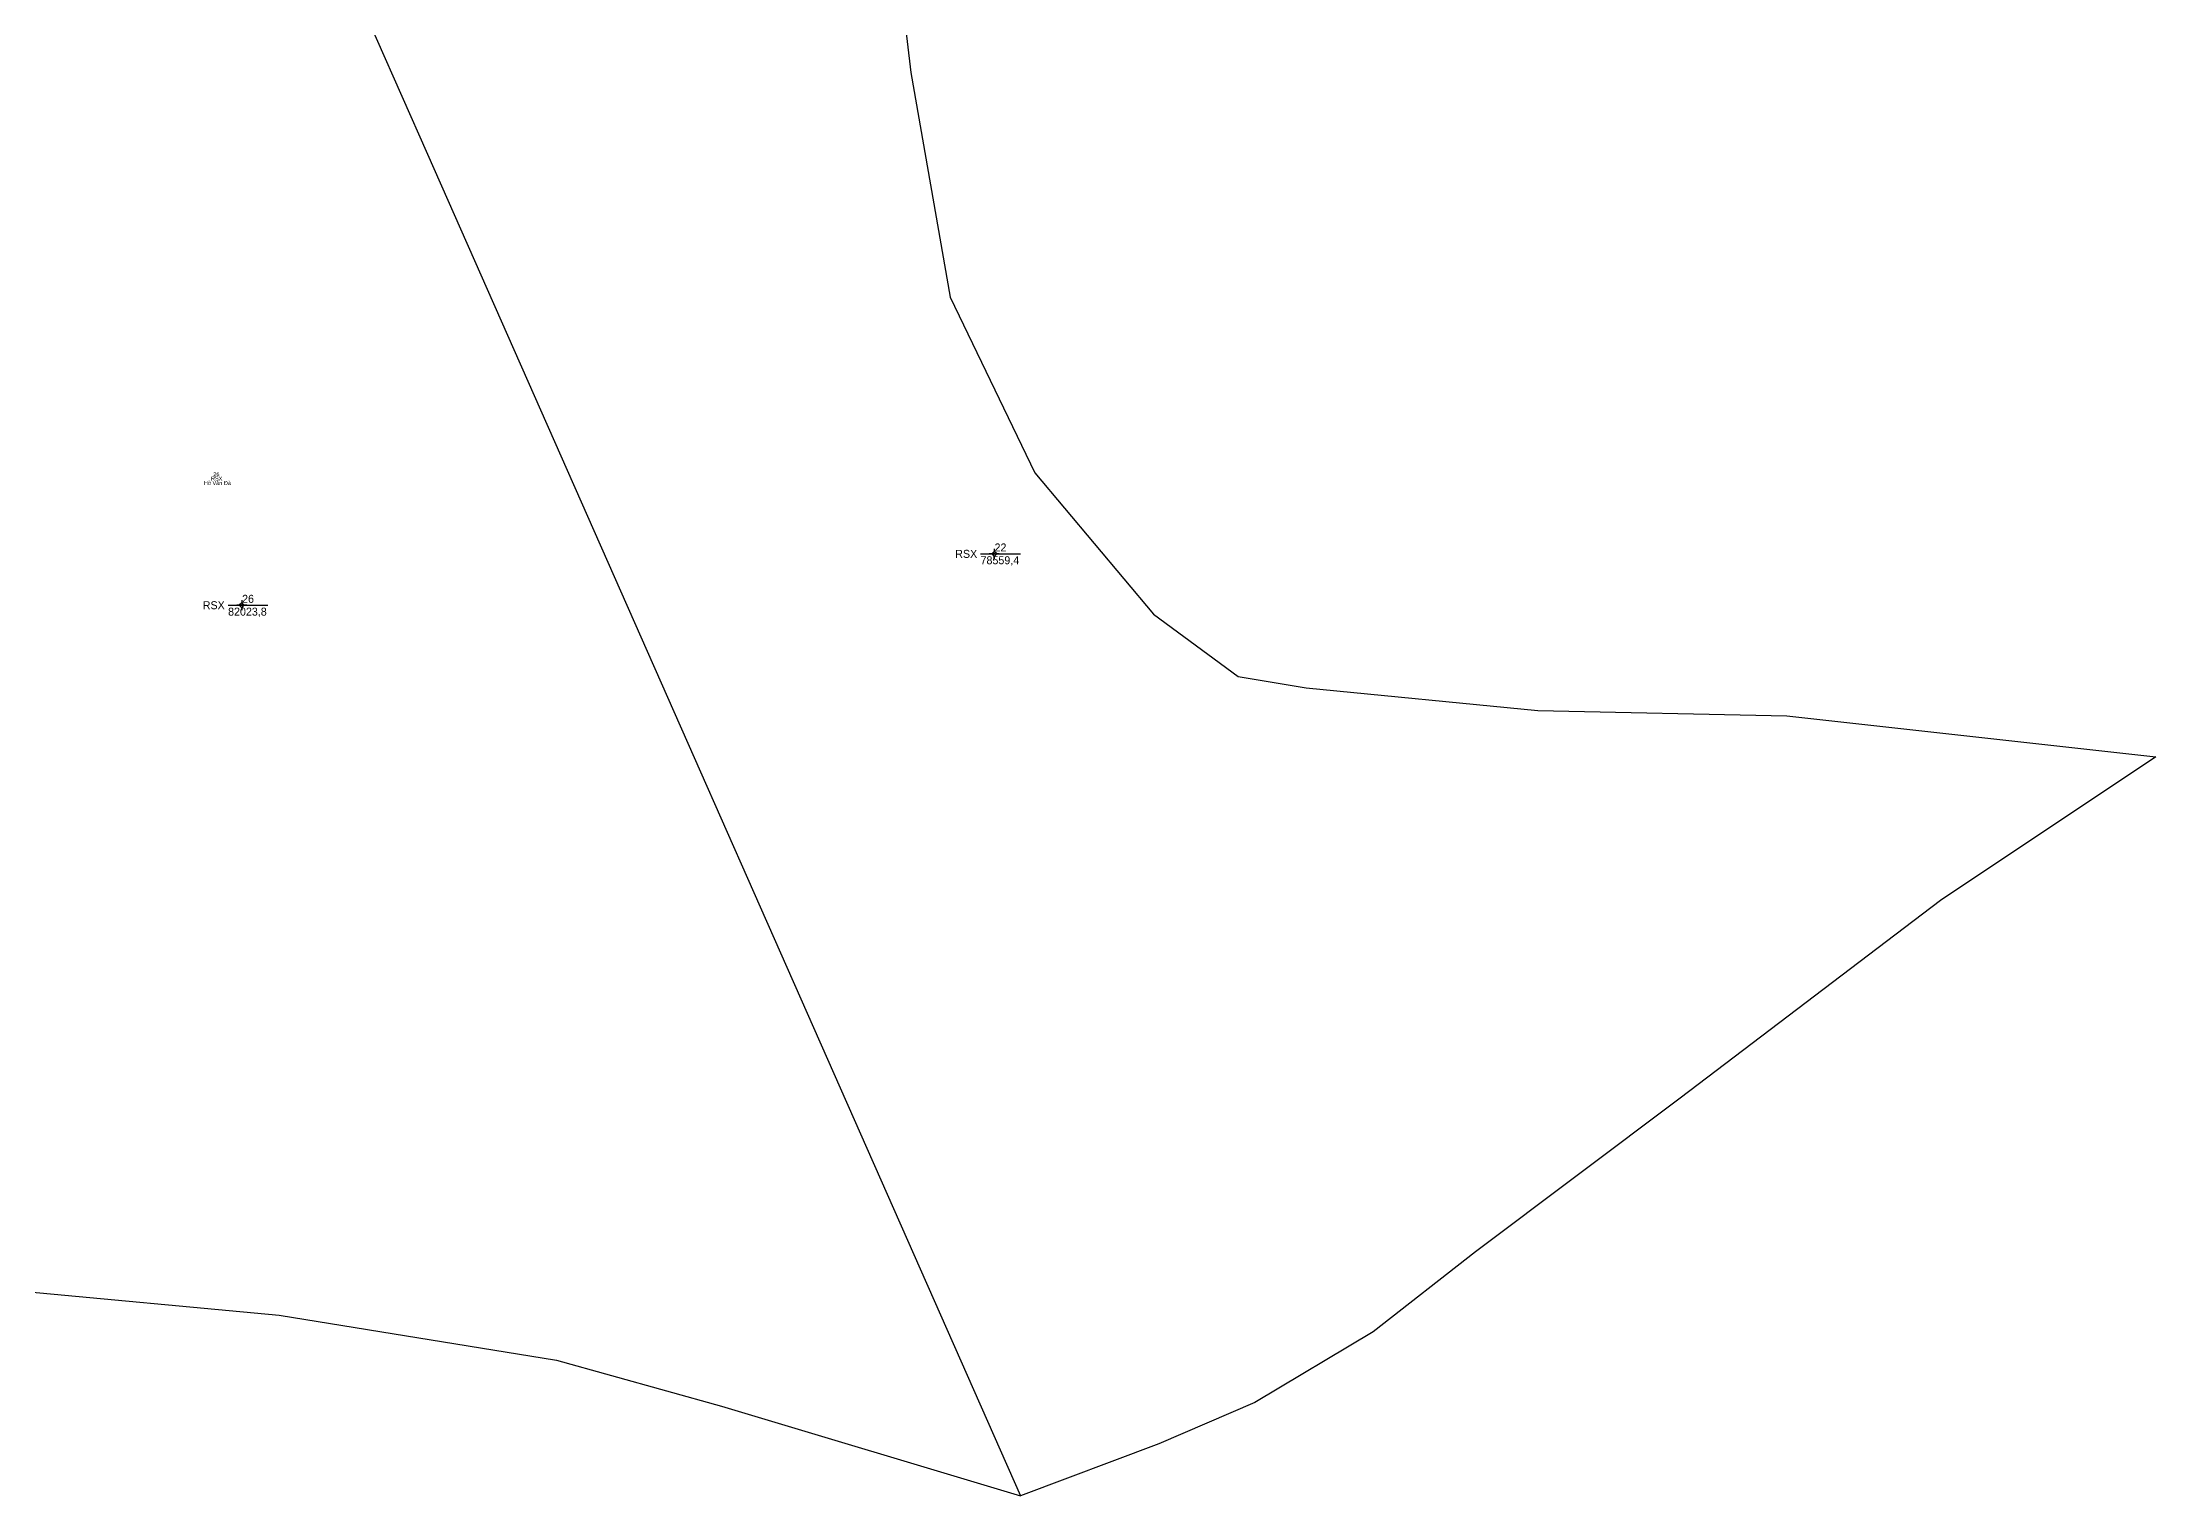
# Model space of a CAD drawing. Extents: x 550269 to 552515, y 1824424 to 1825726.
# Drawn here: x 551987 to 552515, y 1825002 to 1825366 of the extents above; entities that cross this region are included whole.
import ezdxf

# ---------------------------------------------------------------- set-up
doc = ezdxf.new("R2010")
doc.units = 0
for name, color, linetype in [('Level 10', 7, 'Continuous'), ('Level 11', 7, 'Continuous'), ('Level 13', 7, 'Continuous'), ('Level 15', 7, 'Continuous'), ('Level 2', 7, 'Continuous'), ('Level 4', 7, 'Continuous')]:
    doc.layers.add(name, color=color, linetype=linetype)

msp = doc.modelspace()

# ---------------------------------------------------------------- linework, layer by layer
at = {"layer": 'Level 10'}
for points in [[(552011.48, 1825499.45), (552026.12, 1825466.32), (552032.83, 1825451.13), (552033.75, 1825449.06), (552034.02, 1825448.45), (552034.13, 1825448.21), (552057.34, 1825395.68), (552083.01, 1825337.59), (552231.17, 1825002.32)], [(552188.59, 1825486.11), (552203.75, 1825357.99), (552213.59, 1825301.83), (552234.78, 1825257.99), (552264.46, 1825222.64), (552285.65, 1825207.08), (552302.61, 1825204.25), (552360.54, 1825198.6), (552422.72, 1825197.19), (552514.97, 1825186.94), (552461.21, 1825151.07), (552396.1, 1825101.68), (552344.92, 1825063.27), (552319.33, 1825043.26), (552289.75, 1825025.65), (552265.76, 1825015.25), (552231.17, 1825002.32)], [(551918.73, 1825358.3), (551927.67, 1825335.98), (551935.69, 1825306.67), (551950.98, 1825250.77), (551956.17, 1825226.81), (551964.16, 1825189.92), (551954.02, 1825149.34), (551900.32, 1825084.63), (551927.16, 1825061.9), (551979.81, 1825053.63), (552045.88, 1825047.44), (552115.23, 1825036.21), (552156.49, 1825024.66), (552231.17, 1825002.32)]]:
    msp.add_lwpolyline(points, dxfattribs=at)
at = {"layer": 'Level 11'}
for p, q in [((552224, 1825237.71), (552223.37, 1825237.71)), ((552224.62, 1825238.33), (552224, 1825237.71)), ((552224, 1825237.71), (552224.62, 1825237.08)), ((552224.62, 1825238.96), (552224.62, 1825238.33)), ((552225.25, 1825237.71), (552224.62, 1825238.33)), ((552224.62, 1825237.08), (552225.25, 1825237.71)), ((552225.87, 1825237.71), (552225.25, 1825237.71)), ((552224.62, 1825237.08), (552224.62, 1825236.46)), ((552035.92, 1825224.87), (552035.29, 1825224.87)), ((552036.54, 1825225.49), (552035.92, 1825224.87)), ((552035.92, 1825224.87), (552036.54, 1825224.24)), ((552036.54, 1825226.12), (552036.54, 1825225.49)), ((552037.17, 1825224.87), (552036.54, 1825225.49)), ((552036.54, 1825224.24), (552037.17, 1825224.87)), ((552036.54, 1825224.24), (552036.54, 1825223.62)), ((552037.79, 1825224.87), (552037.17, 1825224.87))]:
    msp.add_line(p, q, dxfattribs=at)
for centre in [(552224.62, 1825237.71), (552036.54, 1825224.87)]:
    msp.add_circle(centre, 0.15, dxfattribs=at)
at = {"layer": 'Level 13'}
for p, q in [((552221.21, 1825237.71), (552231.17, 1825237.71)), ((552033.12, 1825224.87), (552043.1, 1825224.87))]:
    msp.add_line(p, q, dxfattribs=at)

# ---------------------------------------------------------------- texts
for s, p in [('22', (552224.71, 1825238.31)), ('26', (552036.62, 1825225.47))]:
    msp.add_text(s, height=2, dxfattribs=at).set_placement(p)
at = {"layer": 'Level 15'}
for s, p in [('Hồ Văn Đà', (552027.08, 1825254.92)), ('RSX', (552028.86, 1825256.02)), ('26', (552029.43, 1825257.12))]:
    msp.add_text(s, height=1, dxfattribs=at).set_placement(p)
at = {"layer": 'Level 2'}
for p in [(552214.88, 1825236.71), (552026.79, 1825223.87)]:
    msp.add_text('RSX', height=2, dxfattribs=at).set_placement(p)
at = {"layer": 'Level 4'}
for s, p in [('78559,4', (552221.21, 1825235.11)), ('82023,8', (552033.12, 1825222.27))]:
    msp.add_text(s, height=2, dxfattribs=at).set_placement(p)

doc.saveas('drawing.dxf')
